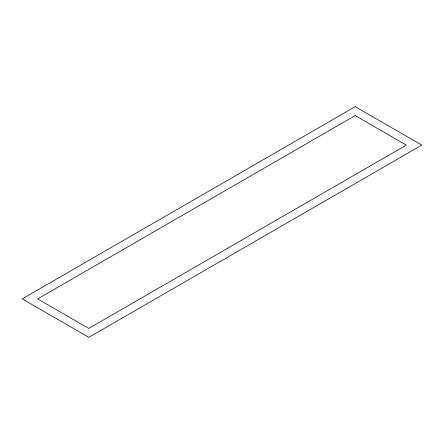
<?xml version="1.0" encoding="UTF-8"?>
<svg xmlns="http://www.w3.org/2000/svg" width="444" height="444" viewBox="0 0 444 444"><rect width="100%" height="100%" fill="white"/><g stroke="black" fill="none" stroke-linecap="round" stroke-linejoin="round"><path stroke-width="0.67" d="M355.2 106.649L22.2 298.901L88.8 337.351L421.8 145.099L355.2 106.649M355.2 115.584L37.685 298.901L88.8 328.416L406.316 145.099L355.2 115.584"/></g></svg>
